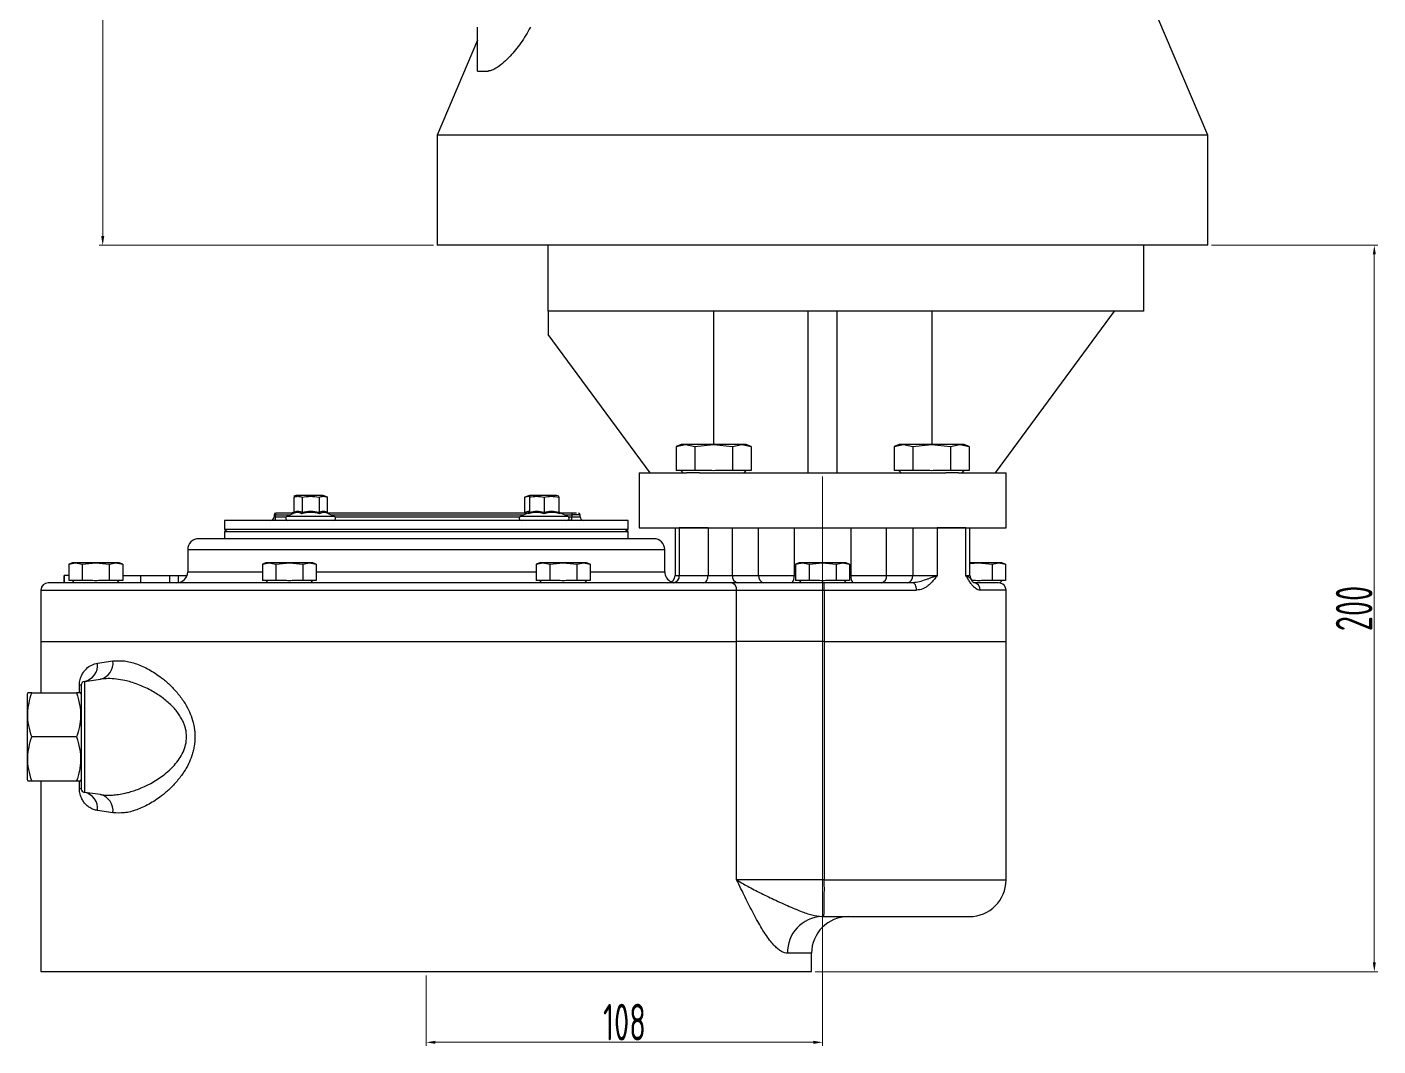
# Model space of a CAD drawing. Header units: millimetres. Extents: x 284 to 3312, y -237 to 1155.
# Drawn here: x 1695 to 2063.2, y 427.1 to 704.8 of the extents above; entities that cross this region are included whole.
import ezdxf

# ---------------------------------------------------------------- set-up
doc = ezdxf.new("R2010")
doc.units = ezdxf.units.MM
doc.layers.add('标注', color=3, linetype='Continuous', lineweight=13)
doc.styles.add('工程字', font='gbenor.shx', dxfattribs={"width": 0.707, "bigfont": 'hztxt.shx'})
doc.dimstyles.new('AM_GB$0', dxfattribs={"dimtxt": 3.5, "dimasz": 2.5, "dimexe": 1, "dimexo": 1, "dimgap": 0.5, "dimtad": 1, "dimdsep": 46, "dimtxsty": '工程字', "dimcen": 0, "dimclrd": 256, "dimclre": 256, "dimclrt": 2, "dimadec": 0, "dimazin": 2, "dimtp": 0.1, "dimtm": 0.1, "dimtfac": 0.71, "dimtmove": 0, "dimatfit": 3, "dimfxl": 0, "dimlwd": -1, "dimlwe": -1, "dimarcsym": 0})

# ---------------------------------------------------------------- blocks, each defined once
blk = doc.blocks.new('*D20')
at = {"layer": 'Defpoints', "color": 0}
for p in [(1911.85, 583.33), (1803.85, 447.33), (1803.85, 428.07)]:
    blk.add_point(p, dxfattribs=at)
at = {"layer": '标注', "transparency": 16777216}
for p, q in [((1911.85, 582.33), (1911.85, 427.07)), ((1803.85, 446.33), (1803.85, 427.07)), ((1909.35, 428.07), (1806.35, 428.07))]:
    blk.add_line(p, q, dxfattribs=at)
for points in [[(1806.35, 428.49), (1806.35, 427.65), (1803.85, 428.07)], [(1909.35, 428.49), (1909.35, 427.65), (1911.85, 428.07)]]:
    blk.add_solid(points, dxfattribs=at)
at = {"layer": '标注', "color": 2, "transparency": 16777216, "insert": (1857.85, 433.57), "char_height": 3.5, "attachment_point": 5, "style": '工程字'}
blk.add_mtext('{\\H2.85714x;108}', dxfattribs=at)
blk = doc.blocks.new('*D27')
at = {"layer": 'Defpoints', "color": 0}
for p in [(1847.33, 1002.19), (1715.68, 645.33), (1806.85, 645.33)]:
    blk.add_point(p, dxfattribs=at)
at = {"layer": '标注', "transparency": 16777216}
for p, q in [((1846.33, 1002.19), (1714.68, 1002.19)), ((1715.68, 999.69), (1715.68, 647.83)), ((1805.85, 645.33), (1714.68, 645.33))]:
    blk.add_line(p, q, dxfattribs=at)
for points in [[(1715.26, 999.69), (1716.1, 999.69), (1715.68, 1002.19)], [(1715.26, 647.83), (1716.1, 647.83), (1715.68, 645.33)]]:
    blk.add_solid(points, dxfattribs=at)
at = {"layer": '标注', "color": 2, "transparency": 16777216, "insert": (1710.18, 823.76), "char_height": 3.5, "attachment_point": 5, "rotation": 90, "style": '工程字'}
blk.add_mtext('{\\H2.85714x;357}', dxfattribs=at)
blk = doc.blocks.new('*D28')
at = {"layer": 'Defpoints', "color": 0}
for p in [(2016.85, 645.33), (1908.85, 447.33), (2062.2, 447.33)]:
    blk.add_point(p, dxfattribs=at)
at = {"layer": '标注', "transparency": 16777216}
for p, q in [((2017.85, 645.33), (2063.2, 645.33)), ((2062.2, 642.83), (2062.2, 449.83)), ((1909.85, 447.33), (2063.2, 447.33))]:
    blk.add_line(p, q, dxfattribs=at)
for points in [[(2061.78, 642.83), (2062.61, 642.83), (2062.2, 645.33)], [(2061.78, 449.83), (2062.61, 449.83), (2062.2, 447.33)]]:
    blk.add_solid(points, dxfattribs=at)
at = {"layer": '标注', "color": 2, "transparency": 16777216, "insert": (2056.7, 546.33), "char_height": 3.5, "width": 3.7657, "attachment_point": 5, "rotation": 90, "style": '工程字'}
blk.add_mtext('{\\H2.85714x;200}', dxfattribs=at)

msp = doc.modelspace()

# ---------------------------------------------------------------- linework, layer by layer
at = {"color": 7, "linetype": 'Continuous', "lineweight": 25}
for p, q in [((2016.848, 675.334), (1999.848, 715.334)), ((1817.848, 692.834), (1817.848, 704.834)), ((1817.848, 701.217), (1806.848, 675.334)), ((1817.848, 692.834), (1820.799, 692.834)), ((1806.848, 675.334), (1806.848, 645.334)), ((2016.848, 675.334), (1806.848, 675.334)), ((2016.848, 645.334), (2016.848, 675.334)), ((2016.848, 645.334), (1806.848, 645.334)), ((1837.045, 627.334), (1837.045, 645.334)), ((1999.348, 627.334), (1999.348, 645.334)), ((1999.348, 627.334), (1837.045, 627.334)), ((1837.045, 627.334), (1837.045, 620.976)), ((1882.116, 627.334), (1882.116, 591.014)), ((1907.848, 627.334), (1907.848, 583.334)), ((1915.848, 583.334), (1915.848, 627.334)), ((1941.58, 627.334), (1941.58, 591.014)), ((1991.348, 627.334), (1958.848, 583.334)), ((1864.848, 583.334), (1837.045, 620.976)), ((1873.285, 591.014), (1871.913, 590.515)), ((1871.913, 590.515), (1874.473, 591.014)), ((1871.913, 590.515), (1871.913, 583.934)), ((1874.473, 591.014), (1873.285, 591.014)), ((1874.473, 591.014), (1877.032, 590.515)), ((1882.15, 591.014), (1874.473, 591.014)), ((1877.032, 590.515), (1882.15, 591.014)), ((1877.032, 590.515), (1877.032, 583.934)), ((1882.15, 591.014), (1887.268, 590.515)), ((1889.827, 591.014), (1882.15, 591.014)), ((1887.268, 590.515), (1889.827, 591.014)), ((1887.268, 590.515), (1887.268, 583.934)), ((1889.827, 591.014), (1892.386, 590.515)), ((1891.015, 591.014), (1889.827, 591.014)), ((1892.386, 590.515), (1891.015, 591.014)), ((1892.386, 590.515), (1892.386, 583.934)), ((1932.682, 591.014), (1931.31, 590.515)), ((1931.31, 590.515), (1933.87, 591.014)), ((1931.31, 590.515), (1931.31, 583.934)), ((1933.87, 591.014), (1932.682, 591.014)), ((1933.87, 591.014), (1936.429, 590.515)), ((1941.547, 591.014), (1933.87, 591.014)), ((1936.429, 590.515), (1941.547, 591.014)), ((1936.429, 590.515), (1936.429, 583.934)), ((1941.547, 591.014), (1946.665, 590.515)), ((1949.224, 591.014), (1941.547, 591.014)), ((1946.665, 590.515), (1949.224, 591.014)), ((1946.665, 590.515), (1946.665, 583.934)), ((1949.224, 591.014), (1951.783, 590.515)), ((1950.412, 591.014), (1949.224, 591.014)), ((1951.783, 590.515), (1950.412, 591.014)), ((1951.783, 590.515), (1951.783, 583.934)), ((1861.848, 583.334), (1861.848, 568.334)), ((1861.848, 583.334), (1874.788, 583.334)), ((1874.001, 583.934), (1871.913, 583.934)), ((1873.235, 583.934), (1873.835, 583.334)), ((1874.944, 583.934), (1874.001, 583.934)), ((1878.285, 583.334), (1874.788, 583.334)), ((1877.032, 583.934), (1874.944, 583.934)), ((1881.207, 583.934), (1877.032, 583.934)), ((1878.285, 583.334), (1945.412, 583.334)), ((1887.268, 583.934), (1883.093, 583.934)), ((1889.356, 583.934), (1887.268, 583.934)), ((1890.299, 583.934), (1889.356, 583.934)), ((1892.386, 583.934), (1890.299, 583.934)), ((1890.465, 583.334), (1891.065, 583.934)), ((1933.398, 583.934), (1931.31, 583.934)), ((1932.632, 583.934), (1933.232, 583.334)), ((1934.341, 583.934), (1933.398, 583.934)), ((1936.429, 583.934), (1934.341, 583.934)), ((1940.604, 583.934), (1936.429, 583.934)), ((1946.665, 583.934), (1942.49, 583.934)), ((1948.909, 583.334), (1945.412, 583.334)), ((1948.753, 583.934), (1946.665, 583.934)), ((1949.696, 583.934), (1948.753, 583.934)), ((1948.909, 583.334), (1961.848, 583.334)), ((1951.783, 583.934), (1949.696, 583.934)), ((1949.862, 583.334), (1950.462, 583.934)), ((1961.848, 568.334), (1961.848, 583.334)), ((1768.938, 577.134), (1767.719, 576.691)), ((1767.719, 576.691), (1767.719, 572.574)), ((1768.322, 577.134), (1767.722, 576.916)), ((1768.938, 577.134), (1768.322, 577.134)), ((1775.738, 577.134), (1768.938, 577.134)), ((1770.028, 576.691), (1770.028, 572.574)), ((1774.647, 576.691), (1774.647, 572.574)), ((1776.957, 576.691), (1775.738, 577.134)), ((1776.957, 572.574), (1776.957, 576.691)), ((1831.959, 577.134), (1830.74, 576.691)), ((1830.74, 572.574), (1830.74, 576.691)), ((1832.574, 577.134), (1831.959, 577.134)), ((1832.574, 577.134), (1831.974, 576.916)), ((1831.974, 576.912), (1831.974, 576.691)), ((1831.974, 576.691), (1831.974, 572.574)), ((1839.374, 577.134), (1832.574, 577.134)), ((1835.974, 576.691), (1835.974, 572.574)), ((1839.974, 576.916), (1839.374, 577.134)), ((1839.978, 576.691), (1839.974, 576.692)), ((1839.974, 576.691), (1839.974, 572.574)), ((1839.978, 576.691), (1839.978, 572.574)), ((1762.356, 571.834), (1762.356, 571.334)), ((1762.779, 571.834), (1762.356, 571.834)), ((1762.356, 571.334), (1762.779, 571.334)), ((1762.779, 571.334), (1762.779, 571.834)), ((1762.779, 571.834), (1766.729, 571.834)), ((1762.779, 571.334), (1765.722, 571.334)), ((1767.637, 572.334), (1762.856, 572.334)), ((1767.426, 572.16), (1765.871, 571.434)), ((1778.805, 571.434), (1765.871, 571.434)), ((1767.5, 572.481), (1767.186, 572.334)), ((1767.575, 572.197), (1767.426, 572.16)), ((1767.493, 572.21), (1767.575, 572.226)), ((1767.493, 572.21), (1767.514, 572.214)), ((1831.438, 572.334), (1777.039, 572.334)), ((1777.249, 572.16), (1777.1, 572.198)), ((1777.101, 572.226), (1777.182, 572.21)), ((1777.162, 572.214), (1777.182, 572.21)), ((1778.805, 571.434), (1777.249, 572.16)), ((1777.947, 571.834), (1830.365, 571.834)), ((1778.953, 571.334), (1829.359, 571.334)), ((1831.752, 572.481), (1829.508, 571.434)), ((1842.441, 571.434), (1829.508, 571.434)), ((1840.205, 572.477), (1840.03, 572.508)), ((1842.441, 571.434), (1840.196, 572.481)), ((1840.205, 572.476), (1840.228, 572.16)), ((1843.557, 572.334), (1840.511, 572.334)), ((1841.583, 571.834), (1843.48, 571.834)), ((1842.59, 571.334), (1843.48, 571.334)), ((1843.48, 571.834), (1843.48, 571.334)), ((1845.789, 571.834), (1843.48, 571.834)), ((1843.48, 571.334), (1845.789, 571.334)), ((1845.275, 572.334), (1845.279, 572.334)), ((1845.789, 571.334), (1845.789, 571.834)), ((1748.848, 570.334), (1748.848, 567.834)), ((1858.848, 570.334), (1748.848, 570.334)), ((1748.848, 567.834), (1749.714, 567.334)), ((1858.848, 567.834), (1748.848, 567.834)), ((1748.848, 567.334), (1748.848, 565.334)), ((1748.848, 567.334), (1858.848, 567.334)), ((1857.982, 567.334), (1858.848, 567.834)), ((1858.848, 567.834), (1858.848, 570.334)), ((1858.848, 565.334), (1858.848, 567.334)), ((1861.848, 568.334), (1961.848, 568.334)), ((1871.69, 568.334), (1871.69, 555.334)), ((1872.784, 568.334), (1872.784, 555.334)), ((1880.64, 568.334), (1872.784, 568.334)), ((1880.64, 568.334), (1880.64, 555.334)), ((1887.297, 555.334), (1887.297, 568.334)), ((1894.425, 555.334), (1894.425, 568.334)), ((1904.084, 568.334), (1904.084, 555.334)), ((1919.613, 555.334), (1919.613, 568.334)), ((1929.272, 555.334), (1929.272, 568.334)), ((1936.4, 568.334), (1936.4, 555.334)), ((1943.056, 568.334), (1943.056, 555.334)), ((1950.913, 568.334), (1943.056, 568.334)), ((1950.913, 555.334), (1950.913, 568.334)), ((1952.007, 555.334), (1952.007, 568.334)), ((1738.848, 562.334), (1738.848, 556.334)), ((1868.848, 562.334), (1738.848, 562.334)), ((1868.848, 556.334), (1868.848, 562.334)), ((1707.405, 558.784), (1706.42, 558.426)), ((1706.42, 558.426), (1708.258, 558.784)), ((1706.42, 558.426), (1706.42, 553.934)), ((1708.258, 558.784), (1707.405, 558.784)), ((1708.258, 558.784), (1710.095, 558.426)), ((1713.77, 558.784), (1708.258, 558.784)), ((1710.095, 558.426), (1713.77, 558.784)), ((1710.095, 558.426), (1710.095, 553.934)), ((1713.77, 558.784), (1717.445, 558.426)), ((1719.282, 558.784), (1713.77, 558.784)), ((1717.445, 558.426), (1719.282, 558.784)), ((1717.445, 558.426), (1717.445, 553.934)), ((1719.282, 558.784), (1721.12, 558.426)), ((1720.135, 558.784), (1719.282, 558.784)), ((1721.12, 558.426), (1720.135, 558.784)), ((1721.12, 558.426), (1721.12, 553.934)), ((1738.848, 556.334), (1759.187, 556.334)), ((1760.172, 558.784), (1759.187, 558.426)), ((1759.187, 558.426), (1761.024, 558.784)), ((1759.187, 558.426), (1759.187, 553.934)), ((1761.024, 558.784), (1760.172, 558.784)), ((1761.024, 558.784), (1762.862, 558.426)), ((1766.537, 558.784), (1761.024, 558.784)), ((1762.862, 558.426), (1766.537, 558.784)), ((1762.862, 558.426), (1762.862, 553.934)), ((1766.537, 558.784), (1770.212, 558.426)), ((1772.049, 558.784), (1766.537, 558.784)), ((1770.212, 558.426), (1772.049, 558.784)), ((1770.212, 558.426), (1770.212, 553.934)), ((1772.049, 558.784), (1773.886, 558.426)), ((1772.902, 558.784), (1772.049, 558.784)), ((1773.886, 558.426), (1772.902, 558.784)), ((1773.886, 558.426), (1773.886, 553.934)), ((1773.886, 556.334), (1833.81, 556.334)), ((1834.795, 558.784), (1833.81, 558.426)), ((1833.81, 558.426), (1835.648, 558.784)), ((1833.81, 558.426), (1833.81, 553.934)), ((1835.648, 558.784), (1834.795, 558.784)), ((1835.648, 558.784), (1837.485, 558.426)), ((1841.16, 558.784), (1835.648, 558.784)), ((1837.485, 558.426), (1841.16, 558.784)), ((1837.485, 558.426), (1837.485, 553.934)), ((1841.16, 558.784), (1844.835, 558.426)), ((1846.672, 558.784), (1841.16, 558.784)), ((1844.835, 558.426), (1846.672, 558.784)), ((1844.835, 558.426), (1844.835, 553.934)), ((1846.672, 558.784), (1848.51, 558.426)), ((1847.525, 558.784), (1846.672, 558.784)), ((1848.51, 558.426), (1847.525, 558.784)), ((1848.51, 558.426), (1848.51, 553.934)), ((1848.51, 556.334), (1868.848, 556.334)), ((1905.483, 558.784), (1904.499, 558.426)), ((1904.499, 558.426), (1906.336, 558.784)), ((1904.499, 558.426), (1904.499, 553.934)), ((1906.336, 558.784), (1905.483, 558.784)), ((1906.336, 558.784), (1908.174, 558.426)), ((1911.848, 558.784), (1906.336, 558.784)), ((1908.174, 558.426), (1911.848, 558.784)), ((1908.174, 558.426), (1908.174, 553.934)), ((1911.848, 558.784), (1915.523, 558.426)), ((1917.361, 558.784), (1911.848, 558.784)), ((1915.523, 558.426), (1917.361, 558.784)), ((1915.523, 558.426), (1915.523, 553.934)), ((1917.361, 558.784), (1919.198, 558.426)), ((1918.213, 558.784), (1917.361, 558.784)), ((1919.198, 558.426), (1918.213, 558.784)), ((1919.198, 558.426), (1919.198, 553.934)), ((1952.007, 558.556), (1954.348, 558.784)), ((1954.348, 558.784), (1952.007, 558.784)), ((1954.348, 558.784), (1958.023, 558.426)), ((1959.861, 558.784), (1954.348, 558.784)), ((1958.023, 558.426), (1959.861, 558.784)), ((1958.023, 558.426), (1958.023, 553.934)), ((1959.861, 558.784), (1961.698, 558.426)), ((1960.713, 558.784), (1959.861, 558.784)), ((1961.698, 558.426), (1960.713, 558.784)), ((1961.698, 558.426), (1961.698, 553.934)), ((1705.059, 555.334), (1705.059, 553.334)), ((1706.42, 555.334), (1705.199, 555.334)), ((1705.199, 555.334), (1705.199, 553.334)), ((1707.858, 553.934), (1706.42, 553.934)), ((1707.355, 553.934), (1707.955, 553.334)), ((1708.658, 553.934), (1707.858, 553.934)), ((1713.77, 553.334), (1707.955, 553.334)), ((1710.095, 553.934), (1708.658, 553.934)), ((1712.971, 553.934), (1710.095, 553.934)), ((1717.445, 553.934), (1714.569, 553.934)), ((1718.883, 553.934), (1717.445, 553.934)), ((1719.682, 553.934), (1718.883, 553.934)), ((1719.585, 553.334), (1720.185, 553.934)), ((1721.12, 553.934), (1719.682, 553.934)), ((1721.12, 555.334), (1725.999, 555.334)), ((1725.999, 555.334), (1725.999, 553.334)), ((1725.999, 555.334), (1733.848, 555.334)), ((1733.848, 555.334), (1733.848, 553.334)), ((1733.848, 555.334), (1736.234, 555.334)), ((1736.234, 555.334), (1736.234, 553.359)), ((1736.234, 555.334), (1738.677, 555.334)), ((1760.625, 553.934), (1759.187, 553.934)), ((1760.122, 553.934), (1760.722, 553.334)), ((1761.424, 553.934), (1760.625, 553.934)), ((1766.537, 553.334), (1760.722, 553.334)), ((1762.862, 553.934), (1761.424, 553.934)), ((1765.737, 553.934), (1762.862, 553.934)), ((1772.352, 553.334), (1766.537, 553.334)), ((1770.212, 553.934), (1767.336, 553.934)), ((1771.649, 553.934), (1770.212, 553.934)), ((1772.449, 553.934), (1771.649, 553.934)), ((1772.352, 553.334), (1772.952, 553.934)), ((1773.886, 553.934), (1772.449, 553.934)), ((1835.248, 553.934), (1833.81, 553.934)), ((1834.745, 553.934), (1835.345, 553.334)), ((1836.047, 553.934), (1835.248, 553.934)), ((1841.16, 553.334), (1835.345, 553.334)), ((1837.485, 553.934), (1836.047, 553.934)), ((1840.361, 553.934), (1837.485, 553.934)), ((1846.975, 553.334), (1841.16, 553.334)), ((1844.835, 553.934), (1841.959, 553.934)), ((1846.273, 553.934), (1844.835, 553.934)), ((1847.072, 553.934), (1846.273, 553.934)), ((1846.975, 553.334), (1847.575, 553.934)), ((1848.51, 553.934), (1847.072, 553.934)), ((1871.69, 555.334), (1872.784, 555.334)), ((1872.784, 555.334), (1880.64, 555.334)), ((1880.64, 555.334), (1887.297, 555.334)), ((1887.297, 555.334), (1894.425, 555.334)), ((1894.425, 555.334), (1904.084, 555.334)), ((1904.084, 555.334), (1904.499, 555.334)), ((1905.936, 553.934), (1904.499, 553.934)), ((1905.433, 553.934), (1906.033, 553.334)), ((1906.736, 553.934), (1905.936, 553.934)), ((1911.848, 553.334), (1906.033, 553.334)), ((1908.174, 553.934), (1906.736, 553.934)), ((1911.049, 553.934), (1908.174, 553.934)), ((1917.663, 553.334), (1911.848, 553.334)), ((1915.523, 553.934), (1912.648, 553.934)), ((1916.961, 553.934), (1915.523, 553.934)), ((1917.76, 553.934), (1916.961, 553.934)), ((1917.663, 553.334), (1918.263, 553.934)), ((1919.198, 553.934), (1917.76, 553.934)), ((1919.198, 555.334), (1919.613, 555.334)), ((1919.613, 555.334), (1929.272, 555.334)), ((1929.272, 555.334), (1936.4, 555.334)), ((1936.4, 555.334), (1943.056, 555.334)), ((1950.913, 555.334), (1952.007, 555.334)), ((1953.549, 553.934), (1952.534, 553.934)), ((1958.023, 553.934), (1955.148, 553.934)), ((1959.461, 553.934), (1958.023, 553.934)), ((1960.26, 553.934), (1959.461, 553.934)), ((1960.348, 553.271), (1959.707, 553.334)), ((1960.163, 553.334), (1960.072, 553.334)), ((1960.163, 553.334), (1960.763, 553.934)), ((1961.698, 553.934), (1960.26, 553.934)), ((1698.848, 551.334), (1698.848, 537.334)), ((1698.848, 551.334), (1888.428, 551.334)), ((1888.428, 537.334), (1888.428, 551.334)), ((1888.428, 551.334), (1912.314, 551.334)), ((1912.314, 551.334), (1912.314, 537.334)), ((1912.314, 551.334), (1937.464, 551.334)), ((1961.848, 551.334), (1954.788, 551.334)), ((1961.848, 537.334), (1961.848, 551.334)), ((1698.848, 537.334), (1698.848, 523.334)), ((1698.848, 537.334), (1888.428, 537.334)), ((1912.314, 537.334), (1888.428, 537.334)), ((1888.428, 472.334), (1888.428, 537.334)), ((1912.314, 537.334), (1961.848, 537.334)), ((1912.314, 537.334), (1912.314, 472.334)), ((1961.848, 472.334), (1961.848, 537.334)), ((1714.279, 531.407), (1718.45, 532.021)), ((1710.709, 526.455), (1715.079, 527.069)), ((1710.709, 526.455), (1710.709, 496.213)), ((1695.265, 523.334), (1695.048, 522.959)), ((1695.048, 522.959), (1695.048, 499.709)), ((1696.337, 523.334), (1708.56, 523.334)), ((1709.848, 525.465), (1709.348, 525.465)), ((1709.348, 523.334), (1709.348, 525.465)), ((1709.848, 522.959), (1709.632, 523.334)), ((1708.56, 511.334), (1696.337, 511.334)), ((1695.048, 499.709), (1695.265, 499.334)), ((1696.337, 499.334), (1708.56, 499.334)), ((1698.848, 499.334), (1698.848, 447.334)), ((1709.348, 497.204), (1709.348, 499.334)), ((1709.848, 497.204), (1709.348, 497.204)), ((1709.632, 499.334), (1709.848, 499.709)), ((1715.079, 495.599), (1710.709, 496.213)), ((1718.45, 490.648), (1714.279, 491.262)), ((1912.314, 472.334), (1888.428, 472.334)), ((1912.314, 472.334), (1961.848, 472.334)), ((1911.665, 462.334), (1912.221, 462.334)), ((1908.848, 452.334), (1902.29, 452.334)), ((1908.848, 447.334), (1908.848, 452.334)), ((1698.848, 447.334), (1908.848, 447.334))]:
    msp.add_line(p, q, dxfattribs=at)
at = {"color": 7, "linetype": 'Continuous', "lineweight": 25, "flags": 128}
for points in [[(1879.392, 553.334), (1879.636, 553.373), (1879.87, 553.487), (1880.086, 553.671), (1880.275, 553.92), (1880.43, 554.223), (1880.545, 554.569), (1880.616, 554.944), (1880.64, 555.334)], [(1937.464, 551.334), (1937.444, 551.725), (1937.386, 552.1), (1937.291, 552.445), (1937.164, 552.749), (1937.008, 552.997), (1936.831, 553.182), (1936.639, 553.296), (1936.439, 553.334)]]:
    msp.add_lwpolyline(points, dxfattribs=at)
at = {"color": 7, "linetype": 'Continuous', "lineweight": 25}
for centre, radius, start, end in [((1761.356, 571.334), 1, 270, 0), ((1762.856, 571.834), 0.5, 90.00134, 180.00134), ((1761.045, 571.09), 1.751, 334.42714, 8.0099), ((1763.646, 571.956), 0.876, 154.42714, 188.0099), ((1766.115, 570.911), 0.577, 115, 270), ((1778.561, 570.911), 0.577, 270, 65), ((1829.751, 570.911), 0.577, 115, 270), ((1842.197, 570.911), 0.577, 270, 65), ((1841.746, 571.09), 1.751, 334.42714, 8.0099), ((1844.347, 571.956), 0.876, 154.42714, 188.0099), ((1845.289, 571.834), 0.5, 0, 90), ((1846.789, 571.334), 1, 180, 270), ((1741.848, 562.334), 3, 90, 180), ((1865.848, 562.334), 3, 0, 90), ((1735.848, 556.334), 3, 270, 0), ((1871.848, 556.334), 3, 180, 246.54712), ((1700.848, 551.334), 2, 90, 180), ((1869.69, 555.334), 2, 270, 0), ((1870.972, 555.14), 1.822, 277.86328, 6.136), ((1886.599, 551.51), 1.837, 354.51691, 83.18746), ((1889.064, 555.084), 1.785, 171.95053, 258.57825), ((1896.192, 555.084), 1.785, 171.95053, 258.57825), ((1901.764, 554.868), 2.367, 319.60931, 11.36905), ((1858.636, 551.834), 53.681, 359.46637, 1.60126), ((1921.933, 554.868), 2.367, 168.63095, 220.39069), ((1927.504, 555.084), 1.785, 281.42175, 8.04947), ((1934.632, 555.084), 1.785, 281.42175, 8.04947), ((1954.007, 555.334), 2, 180, 216.07215), ((1952.918, 551.466), 1.875, 355.98666, 85.32546), ((1959.848, 551.334), 2, 0, 75.51273), ((1709.737, 530.919), 4.568, 282.29082, 6.13439), ((1714.015, 531.417), 4.476, 283.75889, 7.74931), ((1710.848, 525.465), 1, 98, 180), ((1710.848, 497.204), 1, 180, 262), ((1709.737, 491.75), 4.568, 353.86561, 77.70918), ((1714.015, 491.251), 4.476, 352.25069, 76.24111), ((1643.921, 469.835), 268.405, 358.39874, 0.53363), ((1951.848, 472.334), 10, 270, 0), ((1911.988, 452.637), 9.703, 91.90608, 181.78698), ((1918.848, 452.334), 10, 90, 180)]:
    msp.add_arc(centre, radius, start, end, dxfattribs=at)
for points, knots in [([(1832.222, 704.834), (1831.822, 704.074), (1831.02, 702.552), (1829.632, 700.459), (1828.185, 698.55), (1826.631, 696.769), (1825.016, 695.184), (1823.516, 693.979), (1822.259, 693.226), (1821.373, 692.862), (1820.948, 692.865), (1820.799, 692.866)], [0, 0, 0, 0, 0.1167233, 0.23358153, 0.34964903, 0.46574414, 0.5998951, 0.73395264, 0.83871878, 0.94338806, 1, 1, 1, 1]), ([(1767.719, 576.691), (1768.097, 576.802), (1768.867, 577.029), (1769.637, 576.805), (1770.028, 576.691)], [0, 0, 0, 0, 0.4912125, 1, 1, 1, 1]), ([(1770.028, 576.691), (1770.784, 576.802), (1772.324, 577.029), (1773.864, 576.805), (1774.647, 576.691)], [0, 0, 0, 0, 0.4912125, 1, 1, 1, 1]), ([(1774.647, 576.691), (1775.025, 576.802), (1775.795, 577.029), (1776.565, 576.805), (1776.957, 576.691)], [0, 0, 0, 0, 0.4912125, 1, 1, 1, 1]), ([(1830.74, 576.691), (1831.118, 576.834), (1831.53, 576.989), (1831.941, 576.904), (1831.974, 576.897)], [0, 0, 0, 0, 0.9189925, 1, 1, 1, 1]), ([(1831.974, 576.691), (1832.629, 576.802), (1833.962, 577.029), (1835.296, 576.805), (1835.974, 576.691)], [0, 0, 0, 0, 0.4912125, 1, 1, 1, 1]), ([(1835.974, 576.691), (1836.629, 576.802), (1837.962, 577.029), (1839.296, 576.805), (1839.974, 576.691)], [0, 0, 0, 0, 0.4912125, 1, 1, 1, 1]), ([(1839.974, 576.691), (1839.974, 576.838), (1839.974, 576.988), (1839.974, 576.913), (1839.974, 576.912)], [0, 0, 0, 0, 0.9836259, 1, 1, 1, 1]), ([(1767.719, 572.574), (1767.715, 572.533), (1767.706, 572.444), (1767.639, 572.325), (1767.544, 572.224), (1767.465, 572.181), (1767.426, 572.16)], [0, 0, 0, 0, 0.2305926, 0.499107, 0.7500831, 1, 1, 1, 1]), ([(1769.882, 572.16), (1769.484, 572.321), (1768.733, 572.626), (1767.945, 572.334), (1767.575, 572.197)], [0, 0, 0, 0, 0.5306471, 1, 1, 1, 1]), ([(1767.719, 572.574), (1768.104, 572.707), (1768.874, 572.972), (1769.643, 572.707), (1770.028, 572.574)], [0, 0, 0, 0, 0.4999659, 1, 1, 1, 1]), ([(1770.028, 572.574), (1770.026, 572.533), (1770.021, 572.444), (1769.988, 572.325), (1769.941, 572.224), (1769.901, 572.181), (1769.882, 572.16)], [0, 0, 0, 0, 0.2305928, 0.499107, 0.7500831, 1, 1, 1, 1]), ([(1774.794, 572.16), (1773.977, 572.318), (1772.34, 572.636), (1770.702, 572.318), (1769.882, 572.16)], [0, 0, 0, 0, 0.4988637, 1, 1, 1, 1]), ([(1770.028, 572.574), (1770.798, 572.707), (1772.338, 572.972), (1773.877, 572.707), (1774.647, 572.574)], [0, 0, 0, 0, 0.5000019, 1, 1, 1, 1]), ([(1774.647, 572.574), (1775.032, 572.707), (1775.802, 572.972), (1776.572, 572.707), (1776.957, 572.574)], [0, 0, 0, 0, 0.4999659, 1, 1, 1, 1]), ([(1774.647, 572.574), (1774.649, 572.533), (1774.653, 572.444), (1774.687, 572.325), (1774.735, 572.224), (1774.774, 572.181), (1774.794, 572.16)], [0, 0, 0, 0, 0.2305789, 0.4990739, 0.7495606, 1, 1, 1, 1]), ([(1777.1, 572.198), (1776.732, 572.334), (1775.945, 572.626), (1775.194, 572.322), (1774.794, 572.16)], [0, 0, 0, 0, 0.4669932, 1, 1, 1, 1]), ([(1777.249, 572.16), (1777.21, 572.181), (1777.132, 572.224), (1777.037, 572.325), (1776.97, 572.444), (1776.961, 572.533), (1776.957, 572.574)], [0, 0, 0, 0, 0.2504393, 0.5009262, 0.7694328, 1, 1, 1, 1]), ([(1830.658, 572.334), (1830.682, 572.373), (1830.729, 572.446), (1830.736, 572.533), (1830.74, 572.574)], [0, 0, 0, 0, 0.52083197, 1, 1, 1, 1]), ([(1830.74, 572.574), (1831.125, 572.744), (1831.545, 572.929), (1831.966, 572.824), (1832.001, 572.815)], [0, 0, 0, 0, 0.9156471, 1, 1, 1, 1]), ([(1831.721, 572.16), (1831.736, 572.371), (1831.751, 572.582), (1831.743, 572.476), (1831.743, 572.476)], [0, 0, 0, 0, 0.9977241, 1, 1, 1, 1]), ([(1831.974, 572.574), (1831.971, 572.533), (1831.963, 572.444), (1831.905, 572.325), (1831.823, 572.224), (1831.755, 572.181), (1831.721, 572.16)], [0, 0, 0, 0, 0.2305926, 0.499107, 0.7500831, 1, 1, 1, 1]), ([(1835.974, 572.16), (1835.273, 572.318), (1833.866, 572.636), (1832.437, 572.318), (1831.721, 572.16)], [0, 0, 0, 0, 0.4988902, 1, 1, 1, 1]), ([(1831.974, 572.574), (1832.641, 572.707), (1833.974, 572.972), (1835.308, 572.707), (1835.974, 572.574)], [0, 0, 0, 0, 0.4999659, 1, 1, 1, 1]), ([(1835.974, 572.574), (1836.641, 572.707), (1837.974, 572.972), (1839.308, 572.707), (1839.974, 572.574)], [0, 0, 0, 0, 0.4999659, 1, 1, 1, 1]), ([(1835.974, 572.574), (1835.974, 572.533), (1835.974, 572.444), (1835.975, 572.325), (1835.974, 572.224), (1835.974, 572.181), (1835.974, 572.16)], [0, 0, 0, 0, 0.2305926, 0.499107, 0.7500831, 1, 1, 1, 1]), ([(1840.228, 572.16), (1839.515, 572.318), (1838.086, 572.636), (1836.679, 572.318), (1835.974, 572.16)], [0, 0, 0, 0, 0.4988902, 1, 1, 1, 1]), ([(1839.974, 572.574), (1839.978, 572.533), (1839.986, 572.444), (1840.044, 572.325), (1840.126, 572.224), (1840.194, 572.181), (1840.228, 572.16)], [0, 0, 0, 0, 0.2305928, 0.499107, 0.7500831, 1, 1, 1, 1]), ([(1844.823, 572.334), (1844.74, 572.334), (1844.568, 572.334), (1844.25, 572.334), (1843.906, 572.334), (1843.674, 572.334), (1843.557, 572.334)], [0, 0, 0, 0, 0.2386113, 0.4925365, 0.7461718, 1, 1, 1, 1]), ([(1803.848, 565.334), (1801.328, 565.334), (1796.209, 565.334), (1788.536, 565.334), (1781.534, 565.334), (1775.295, 565.334), (1769.843, 565.334), (1764.692, 565.334), (1759.929, 565.334), (1755.636, 565.334), (1751.876, 565.334), (1748.697, 565.334), (1745.854, 565.334), (1743.606, 565.334), (1742.118, 565.334), (1741.937, 565.334), (1741.848, 565.334)], [0, 0, 0, 0, 0.0776312, 0.1576698, 0.2399522, 0.3037759, 0.3686074, 0.4341285, 0.5, 0.5658715, 0.6313926, 0.6962241, 0.7600478, 0.842335, 0.9223724, 1, 1, 1, 1]), ([(1865.848, 565.334), (1865.759, 565.334), (1865.579, 565.334), (1864.09, 565.334), (1861.843, 565.334), (1859, 565.334), (1855.821, 565.334), (1852.061, 565.334), (1847.767, 565.334), (1843.005, 565.334), (1837.853, 565.334), (1832.402, 565.334), (1826.163, 565.334), (1819.16, 565.334), (1811.487, 565.334), (1806.369, 565.334), (1803.848, 565.334)], [0, 0, 0, 0, 0.0776325, 0.1576698, 0.2399522, 0.3037759, 0.3686074, 0.4341285, 0.5, 0.5658715, 0.6313926, 0.6962241, 0.7600478, 0.842335, 0.9223712, 1, 1, 1, 1]), ([(1803.848, 553.334), (1800.759, 553.334), (1794.477, 553.334), (1784.985, 553.334), (1775.382, 553.334), (1765.807, 553.334), (1756.412, 553.334), (1747.356, 553.334), (1738.798, 553.334), (1730.886, 553.334), (1723.754, 553.334), (1717.508, 553.334), (1712.224, 553.334), (1707.949, 553.334), (1704.689, 553.334), (1702.446, 553.334), (1701.093, 553.334), (1700.929, 553.334), (1700.848, 553.334)], [0, 0, 0, 0, 0.0572842, 0.1164967, 0.1774682, 0.2399875, 0.3038025, 0.3686252, 0.4341374, 0.5, 0.5658626, 0.6313748, 0.6961975, 0.7600125, 0.8225318, 0.8835033, 0.9427158, 1, 1, 1, 1]), ([(1886.817, 553.334), (1885.221, 553.334), (1882.013, 553.334), (1876.584, 553.334), (1870.69, 553.334), (1864.32, 553.334), (1857.53, 553.334), (1850.386, 553.334), (1842.95, 553.334), (1835.286, 553.334), (1827.48, 553.334), (1819.602, 553.334), (1811.721, 553.334), (1806.463, 553.334), (1803.848, 553.334)], [0, 0, 0, 0, 0.0813179, 0.1635131, 0.246528, 0.3307069, 0.4152196, 0.5, 0.5847756, 0.6692884, 0.753472, 0.8364822, 0.9186798, 1, 1, 1, 1]), ([(1912.296, 553.334), (1911.077, 553.334), (1908.638, 553.334), (1905.001, 553.334), (1901.431, 553.334), (1897.985, 553.334), (1894.736, 553.334), (1891.77, 553.334), (1889.081, 553.334), (1887.572, 553.334), (1886.817, 553.334)], [0, 0, 0, 0, 0.1232954, 0.2465996, 0.373291, 0.4999999, 0.6266914, 0.7534003, 0.8766958, 1, 1, 1, 1]), ([(1936.439, 553.334), (1934.59, 553.334), (1930.877, 553.334), (1924.85, 553.334), (1918.628, 553.334), (1914.4, 553.334), (1912.296, 553.334)], [0, 0, 0, 0, 0.2489055, 0.5, 0.7510945, 1, 1, 1, 1]), ([(1943.056, 555.334), (1942.867, 555.254), (1942.522, 555.109), (1942.019, 554.914), (1941.436, 554.695), (1940.756, 554.444), (1939.642, 554.056), (1938.234, 553.544), (1937.037, 553.404), (1936.439, 553.334)], [0, 0, 0, 0, 0.1023021, 0.1858094, 0.250491, 0.3833296, 0.5001987, 0.7503909, 1, 1, 1, 1]), ([(1943.056, 555.334), (1942.809, 554.996), (1942.316, 554.321), (1941.531, 553.38), (1940.733, 552.613), (1939.941, 552.05), (1938.904, 551.503), (1938.043, 551.402), (1937.464, 551.334)], [0, 0, 0, 0, 0.1703991, 0.3399697, 0.5013435, 0.629037, 0.7505794, 1, 1, 1, 1]), ([(1954.788, 551.334), (1954.615, 551.351), (1954.264, 551.385), (1953.735, 551.65), (1953.213, 552.047), (1952.665, 552.614), (1952.088, 553.38), (1951.498, 554.322), (1951.108, 554.996), (1950.913, 555.334)], [0, 0, 0, 0, 0.1231233, 0.2500724, 0.3715046, 0.4990948, 0.660325, 0.8298602, 1, 1, 1, 1]), ([(1952.39, 554.157), (1952.39, 554.157), (1952.352, 554.215), (1952.245, 554.343), (1952.066, 554.539), (1951.818, 554.759), (1951.458, 555.024), (1951.114, 555.22), (1950.913, 555.334)], [0, 0, 0, 0, 0.00045286, 0.15259955, 0.31898108, 0.49956254, 0.70753825, 1, 1, 1, 1]), ([(1953.071, 553.334), (1952.993, 553.365), (1952.836, 553.427), (1952.647, 553.769), (1952.477, 554.026), (1952.39, 554.157)], [0, 0, 0, 0, 0.3282864, 0.6575587, 1, 1, 1, 1]), ([(1959.707, 553.334), (1959.506, 553.334), (1959.102, 553.334), (1957.688, 553.334), (1955.747, 553.334), (1953.961, 553.334), (1953.071, 553.334)], [0, 0, 0, 0, 0.2491674, 0.5, 0.7508326, 1, 1, 1, 1]), ([(1885.348, 537.334), (1885.386, 537.334), (1885.462, 537.334), (1886.106, 537.334), (1886.982, 537.334), (1887.776, 537.334), (1888.078, 537.334)], [0, 0, 0, 0, 0.2673408, 0.5429924, 0.8264033, 1, 1, 1, 1]), ([(1709.348, 525.465), (1709.358, 525.724), (1709.377, 526.26), (1709.523, 526.988), (1709.729, 527.65), (1710.062, 528.415), (1710.557, 529.203), (1711.436, 530.173), (1712.654, 531.021), (1713.737, 531.278), (1714.279, 531.407)], [0, 0, 0, 0, 0.06093401, 0.12570933, 0.18549141, 0.25126315, 0.37659988, 0.50108849, 0.75067466, 1, 1, 1, 1]), ([(1718.45, 532.021), (1719.486, 532.082), (1721.557, 532.203), (1724.897, 531.329), (1728.29, 529.798), (1731.311, 527.815), (1733.872, 525.64), (1735.951, 523.463), (1737.697, 521.146), (1739.046, 518.802), (1740.029, 516.454), (1740.673, 513.961), (1740.897, 511.342), (1740.713, 509.172), (1740.355, 507.474), (1739.871, 505.839), (1739.053, 503.88), (1737.705, 501.535), (1735.962, 499.219), (1733.891, 497.047), (1731.332, 494.87), (1728.316, 492.884), (1724.914, 491.346), (1721.569, 490.466), (1719.489, 490.587), (1718.45, 490.648)], [0, 0, 0, 0, 0.06232536, 0.1245619, 0.18701588, 0.24923784, 0.29138805, 0.33346082, 0.37446071, 0.40682161, 0.43717971, 0.46907986, 0.49990301, 0.53071492, 0.54646604, 0.5626443, 0.59299048, 0.62534088, 0.66635322, 0.708299, 0.75016768, 0.81271162, 0.87491788, 0.93750413, 1, 1, 1, 1]), ([(1715.079, 495.599), (1715.596, 495.543), (1716.661, 495.427), (1718.297, 495.459), (1720.009, 495.631), (1721.575, 495.922), (1723.079, 496.304), (1724.414, 496.722), (1725.893, 497.274), (1727.332, 497.907), (1728.91, 498.712), (1730.486, 499.641), (1732.188, 500.822), (1733.779, 502.142), (1735.257, 503.63), (1736.545, 505.259), (1737.619, 507.118), (1738.345, 509.166), (1738.605, 511.342), (1738.387, 513.142), (1737.985, 514.517), (1737.539, 515.62), (1736.919, 516.777), (1736.12, 517.955), (1735.186, 519.092), (1734.093, 520.218), (1732.875, 521.29), (1731.584, 522.274), (1730.21, 523.192), (1728.683, 524.084), (1727.001, 524.922), (1725.195, 525.676), (1723.437, 526.269), (1721.477, 526.78), (1719.413, 527.13), (1717.181, 527.276), (1715.775, 527.138), (1715.079, 527.069)], [0, 0, 0, 0, 0.0303166, 0.0625343, 0.0929638, 0.1260453, 0.1489502, 0.1752775, 0.1989076, 0.2296056, 0.2539322, 0.2857841, 0.3174586, 0.3511715, 0.3804351, 0.4111439, 0.4414654, 0.4710586, 0.5000196, 0.5291251, 0.5435377, 0.5586522, 0.5784287, 0.5987616, 0.6197571, 0.6428044, 0.668696, 0.6934963, 0.7180876, 0.746665, 0.7786353, 0.8105281, 0.845188, 0.8744745, 0.9177374, 0.959262, 1, 1, 1, 1]), ([(1696.337, 511.334), (1696.027, 512.376), (1695.401, 514.482), (1695.172, 517.601), (1695.508, 520.584), (1696.059, 522.412), (1696.337, 523.334)], [0, 0, 0, 0, 0.2646136, 0.5349658, 0.7653524, 1, 1, 1, 1]), ([(1696.337, 523.334), (1696.015, 523.334), (1695.407, 523.334), (1695.336, 523.334), (1695.303, 523.334)], [0, 0, 0, 0, 0.529034, 1, 1, 1, 1]), ([(1708.56, 523.334), (1708.87, 522.293), (1709.495, 520.187), (1709.724, 517.067), (1709.388, 514.085), (1708.838, 512.257), (1708.56, 511.334)], [0, 0, 0, 0, 0.2646136, 0.5349658, 0.7653524, 1, 1, 1, 1]), ([(1709.594, 523.334), (1709.606, 523.334), (1709.7, 523.334), (1709.355, 523.334), (1708.827, 523.334), (1708.56, 523.334)], [0, 0, 0, 0, 0.0695917, 0.5305334, 1, 1, 1, 1]), ([(1709.848, 525.465), (1709.848, 525.419), (1709.848, 525.325), (1709.848, 524.539), (1709.848, 523.235), (1709.848, 521.397), (1709.848, 519.138), (1709.848, 516.605), (1709.848, 513.972), (1709.848, 511.334), (1709.848, 508.697), (1709.848, 506.064), (1709.848, 503.531), (1709.848, 501.272), (1709.848, 499.434), (1709.848, 498.13), (1709.848, 497.344), (1709.848, 497.249), (1709.848, 497.204)], [0, 0, 0, 0, 0.058258, 0.1200057, 0.1843204, 0.25, 0.3156796, 0.3799943, 0.441742, 0.5, 0.558258, 0.6200057, 0.6843204, 0.75, 0.8156796, 0.8799943, 0.941742, 1, 1, 1, 1]), ([(1696.337, 499.334), (1696.027, 500.376), (1695.401, 502.482), (1695.172, 505.601), (1695.508, 508.584), (1696.059, 510.412), (1696.337, 511.334)], [0, 0, 0, 0, 0.2646136, 0.5349658, 0.7653524, 1, 1, 1, 1]), ([(1708.56, 511.334), (1708.87, 510.293), (1709.495, 508.187), (1709.724, 505.067), (1709.388, 502.085), (1708.838, 500.257), (1708.56, 499.334)], [0, 0, 0, 0, 0.2646136, 0.5349658, 0.7653524, 1, 1, 1, 1]), ([(1695.303, 499.334), (1695.291, 499.334), (1695.196, 499.334), (1695.541, 499.334), (1696.07, 499.334), (1696.337, 499.334)], [0, 0, 0, 0, 0.0695917, 0.5305334, 1, 1, 1, 1]), ([(1708.56, 499.334), (1708.882, 499.334), (1709.49, 499.334), (1709.56, 499.334), (1709.594, 499.334)], [0, 0, 0, 0, 0.529034, 1, 1, 1, 1]), ([(1714.279, 491.262), (1713.915, 491.337), (1713.183, 491.489), (1712.163, 491.994), (1711.285, 492.659), (1710.557, 493.467), (1710.061, 494.256), (1709.728, 495.02), (1709.523, 495.683), (1709.377, 496.41), (1709.358, 496.945), (1709.348, 497.204)], [0, 0, 0, 0, 0.1663034, 0.3350581, 0.498531, 0.6239679, 0.7489746, 0.8147755, 0.8745971, 0.9392028, 1, 1, 1, 1]), ([(1902.29, 452.334), (1902.023, 452.36), (1901.483, 452.411), (1900.63, 452.814), (1899.747, 453.432), (1898.777, 454.329), (1897.7, 455.56), (1896.513, 457.174), (1895.323, 459.022), (1894.15, 461.037), (1893.005, 463.155), (1891.878, 465.351), (1890.744, 467.632), (1889.61, 469.95), (1888.822, 471.54), (1888.428, 472.334)], [0, 0, 0, 0, 0.0616724, 0.1248154, 0.1865006, 0.2502562, 0.3286623, 0.4114593, 0.4993031, 0.5811255, 0.6640555, 0.7494856, 0.8298028, 0.9149354, 1, 1, 1, 1]), ([(1888.428, 472.334), (1889.027, 471.978), (1890.123, 471.324), (1891.88, 470.363), (1893.665, 469.428), (1895.578, 468.468), (1897.573, 467.502), (1899.618, 466.54), (1901.703, 465.589), (1903.805, 464.663), (1906.225, 463.673), (1908.958, 462.648), (1910.764, 462.439), (1911.665, 462.334)], [0, 0, 0, 0, 0.0929498, 0.1703306, 0.2503266, 0.3357093, 0.4186122, 0.5001519, 0.5852853, 0.6686621, 0.7504918, 0.8754901, 1, 1, 1, 1]), ([(1912.221, 462.334), (1913.838, 462.334), (1917.122, 462.334), (1922.037, 462.334), (1926.527, 462.334), (1930.515, 462.334), (1933.998, 462.334), (1937.279, 462.334), (1940.313, 462.334), (1943.051, 462.334), (1945.442, 462.334), (1947.475, 462.334), (1949.288, 462.334), (1950.726, 462.334), (1951.676, 462.334), (1951.792, 462.334), (1951.848, 462.334)], [0, 0, 0, 0, 0.0776957, 0.1577715, 0.2400747, 0.3043765, 0.3686868, 0.4343391, 0.5, 0.5656523, 0.6313132, 0.695615, 0.7599253, 0.842221, 0.9222986, 1, 1, 1, 1])]:
    msp.add_open_spline(points, degree=3, knots=knots, dxfattribs=at)
for points in [[(1883.093, 583.934), (1882.778, 583.909), (1882.15, 583.859), (1881.521, 583.909), (1881.207, 583.934)], [(1942.49, 583.934), (1942.175, 583.909), (1941.547, 583.859), (1940.918, 583.909), (1940.604, 583.934)], [(1714.569, 553.934), (1714.303, 553.909), (1713.77, 553.859), (1713.237, 553.909), (1712.971, 553.934)], [(1767.336, 553.934), (1767.07, 553.909), (1766.537, 553.859), (1766.004, 553.909), (1765.737, 553.934)], [(1841.959, 553.934), (1841.693, 553.909), (1841.16, 553.859), (1840.627, 553.909), (1840.361, 553.934)], [(1912.648, 553.934), (1912.381, 553.909), (1911.848, 553.859), (1911.315, 553.909), (1911.049, 553.934)], [(1955.148, 553.934), (1954.881, 553.909), (1954.348, 553.859), (1953.815, 553.909), (1953.549, 553.934)]]:
    msp.add_open_spline(points, degree=3, dxfattribs=at)

# ---------------------------------------------------------------- dimensions: what is measured, and where the dimension line sits
at = {"layer": '标注'}
for base, p1, p2, text, picture, middle in [((1715.681, 645.334), (1847.334, 1002.189), (1806.848, 645.334), '{\\H2.85714x;357}', '*D27', (1710.181, 823.761)), ((2062.197, 447.334), (2016.848, 645.334), (1908.848, 447.334), '{\\H2.85714x;200}', '*D28', (2056.697, 546.334))]:
    dim = msp.add_linear_dim(base=base, p1=p1, p2=p2, angle=90, text=text, dimstyle='AM_GB$0', override={"dimfxl": 1.25}, dxfattribs=at)
    dim.commit()
    dim.dimension.update_dxf_attribs({"geometry": picture, "text_midpoint": middle})
dim = msp.add_linear_dim(base=(1803.848, 428.071), p1=(1911.848, 583.334), p2=(1803.848, 447.334), text='{\\H2.85714x;<>}', dimstyle='AM_GB$0', override={"dimfxl": 1.25}, dxfattribs=at)
dim.commit()
dim.dimension.update_dxf_attribs({"geometry": '*D20', "text_midpoint": (1857.848, 433.571)})

doc.saveas('drawing.dxf')
